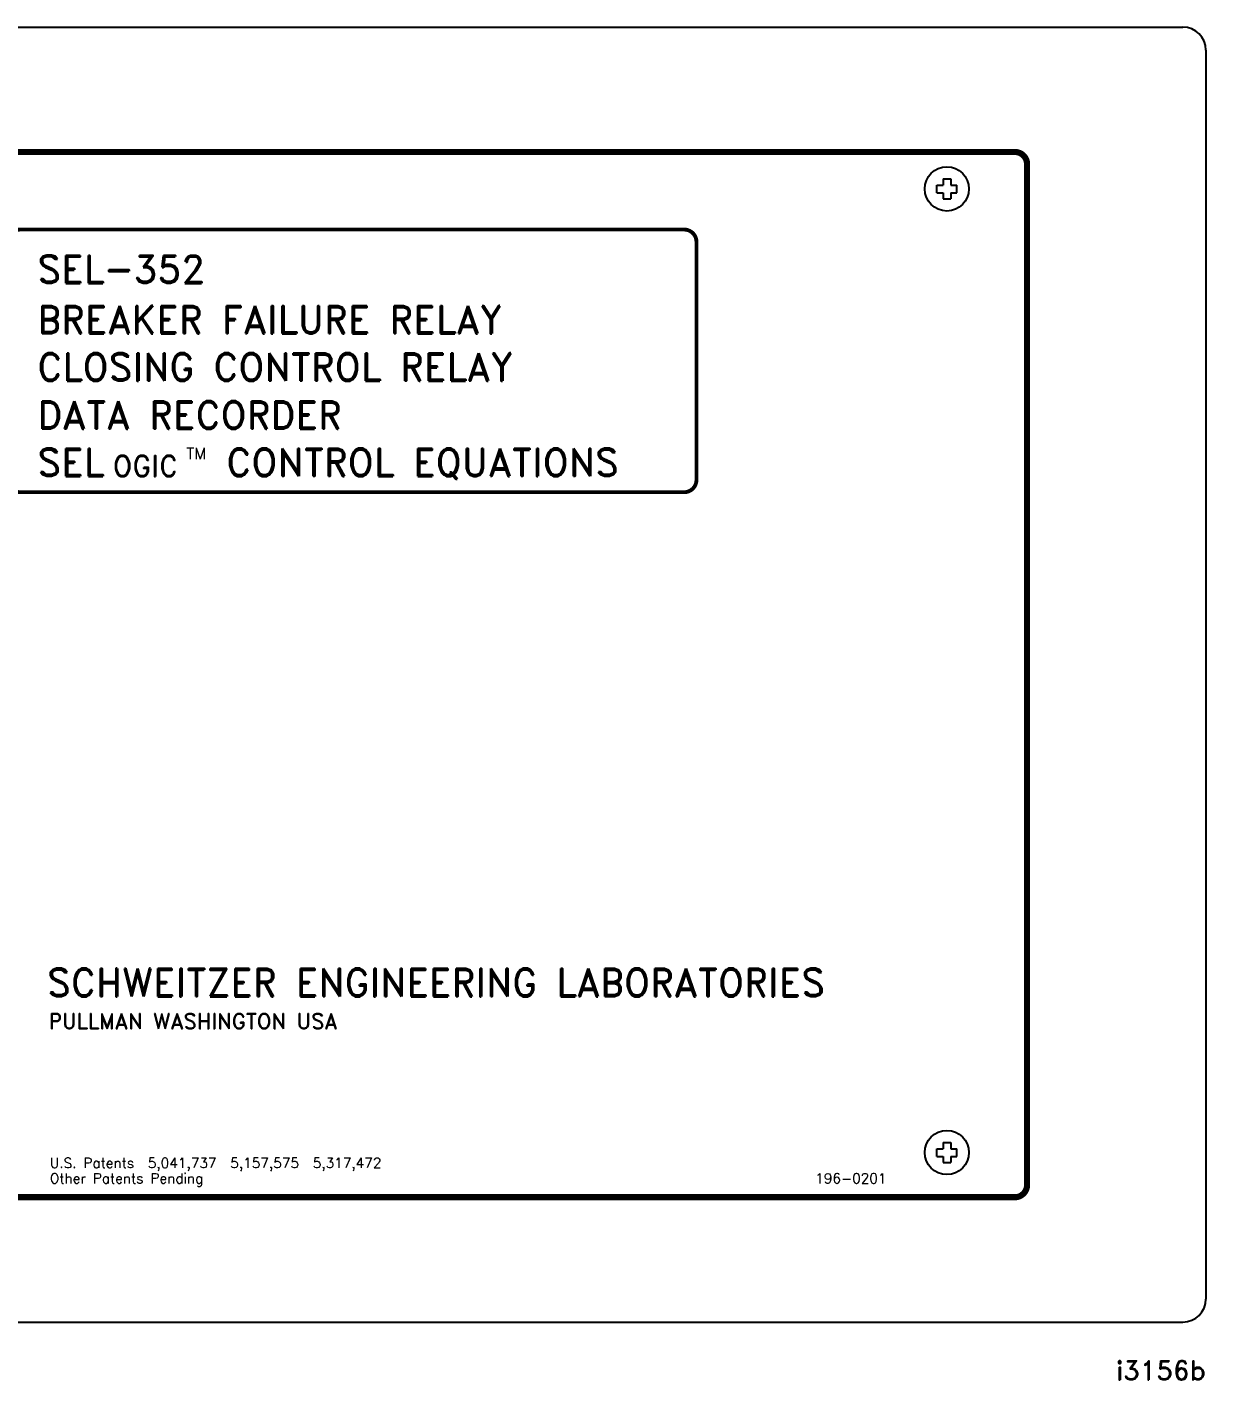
# Model space of a CAD drawing. Extents: x 1.9 to 21.6, y 4.1 to 12.9.
# Drawn here: x 14 to 21.65, y 4.14 to 12.92 of the extents above; entities that cross this region are included whole.
import ezdxf
from ezdxf.enums import TextEntityAlignment as Align

# ---------------------------------------------------------------- set-up
doc = ezdxf.new("R2010")
doc.units = 0
doc.header["$MEASUREMENT"] = 0
doc.layers.get('0').update_dxf_attribs({"linetype": 'CONTINUOUS'})
doc.layers.add('DWG', color=7, linetype='CONTINUOUS')
doc.styles.add('ROMAND', font='ROMAND', dxfattribs={"width": 0.875})
doc.styles.add('ROMANS', font='ROMANS')

msp = doc.modelspace()

# ---------------------------------------------------------------- linework, layer by layer
for p, q in [((2, 12.917), (21.5, 12.917)), ((21.65, 12.767), (21.65, 4.667)), ((2, 4.517), (21.5, 4.517))]:
    msp.add_line(p, q)
at = {"linetype": 'CONTINUOUS'}
for p, q in [((19.9049, 11.892), (19.945, 11.892)), ((19.9049, 11.842), (19.9049, 11.892)), ((19.945, 11.9321), (19.995, 11.9321)), ((19.945, 11.9321), (19.945, 11.892)), ((19.995, 11.9321), (19.995, 11.892)), ((19.995, 11.892), (20.0351, 11.892)), ((20.0351, 11.842), (20.0351, 11.892)), ((19.9049, 11.842), (19.945, 11.842)), ((19.945, 11.842), (19.945, 11.8019)), ((19.945, 11.8019), (19.995, 11.8019)), ((19.995, 11.842), (20.0351, 11.842)), ((19.995, 11.842), (19.995, 11.8019)), ((19.9049, 5.592), (19.9049, 5.642)), ((19.9049, 5.642), (19.945, 5.642)), ((19.945, 5.6821), (19.995, 5.6821)), ((19.945, 5.6821), (19.945, 5.642)), ((19.995, 5.6821), (19.995, 5.642)), ((19.995, 5.642), (20.0351, 5.642)), ((20.0351, 5.592), (20.0351, 5.642)), ((19.9049, 5.592), (19.945, 5.592)), ((19.945, 5.592), (19.945, 5.5519)), ((19.945, 5.5519), (19.995, 5.5519)), ((19.995, 5.592), (20.0351, 5.592)), ((19.995, 5.592), (19.995, 5.5519))]:
    msp.add_line(p, q, dxfattribs=at)
for points, const_width in [([(20.49, 5.407), (20.49, 12.027, 0.414214), (20.41, 12.107), (3.09, 12.107, 0.414214), (3.01, 12.027), (3.01, 5.407, 0.414214), (3.09, 5.327), (20.41, 5.327, 0.414214)], 0.04), ([(18.2657, 9.8999), (13.9597, 9.8999, -0.414214), (13.8797, 9.9799), (13.8797, 11.5236, -0.414214), (13.9597, 11.6036), (18.2657, 11.6036, -0.414214), (18.3457, 11.5236), (18.3457, 9.9799, -0.414214)], 0.025)]:
    msp.add_lwpolyline(points, format="xyb", close=True, dxfattribs=dict(at, const_width=const_width))
for centre in [(19.97, 11.867), (19.97, 5.617)]:
    msp.add_circle(centre, 0.1432)
for centre, start, end in [((21.5, 12.767), 0, 90), ((21.5, 4.667), 270, 0)]:
    msp.add_arc(centre, 0.15, start, end)

# ---------------------------------------------------------------- texts
for s, height, style, p in [('SEL-352', 0.18, 'ROMAND', (14.0707, 11.2563)), ('BREAKER FAILURE RELAY', 0.18, 'ROMAND', (14.0707, 10.9294)), ('CLOSING CONTROL RELAY', 0.18, 'ROMAND', (14.0707, 10.6227)), ('DATA RECORDER', 0.18, 'ROMAND', (14.0707, 10.311)), ('SEL', 0.18, 'ROMAND', (14.0707, 10.0043)), ('TM', 0.075, 'ROMAND', (15.037, 10.1134)), ('CONTROL EQUATIONS', 0.18, 'ROMAND', (15.2967, 10.0042)), ('OGIC', 0.135, 'ROMAND', (14.5599, 10.0029)), ('SCHWEITZER ENGINEERING LABORATORIES', 0.18, 'ROMAND', (14.1342, 6.6297)), ('PULLMAN WASHINGTON USA', 0.1, 'ROMAND', (14.1456, 6.4187)), ('196-0201', 0.065, 'ROMANS', (19.1159, 5.417))]:
    msp.add_text(s, height=height, dxfattribs=dict(at, style=style)).set_placement(p)
at = {"style": 'ROMANS'}
for s, p in [('U.S. Patents  5,041,737  5,157,575  5,317,472', (14.1522, 5.517)), ('Other Patents Pending', (14.1522, 5.417))]:
    msp.add_text(s, height=0.065, dxfattribs=at).set_placement(p)
at = {"layer": 'DWG', "style": 'ROMAND'}
msp.add_text('i3156b', height=0.125, dxfattribs=at).set_placement((21.65, 4.142), align=Align.RIGHT)

doc.saveas('drawing.dxf')
